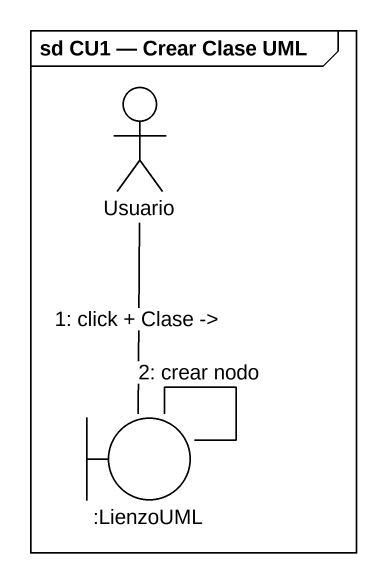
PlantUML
@startuml
mainframe sd CU1 — Crear Clase UML
actor Usuario
boundary ":LienzoUML" as LienzoUML
Usuario -- LienzoUML : 1: click + Clase ->
LienzoUML -- LienzoUML : 2: crear nodo
@enduml
